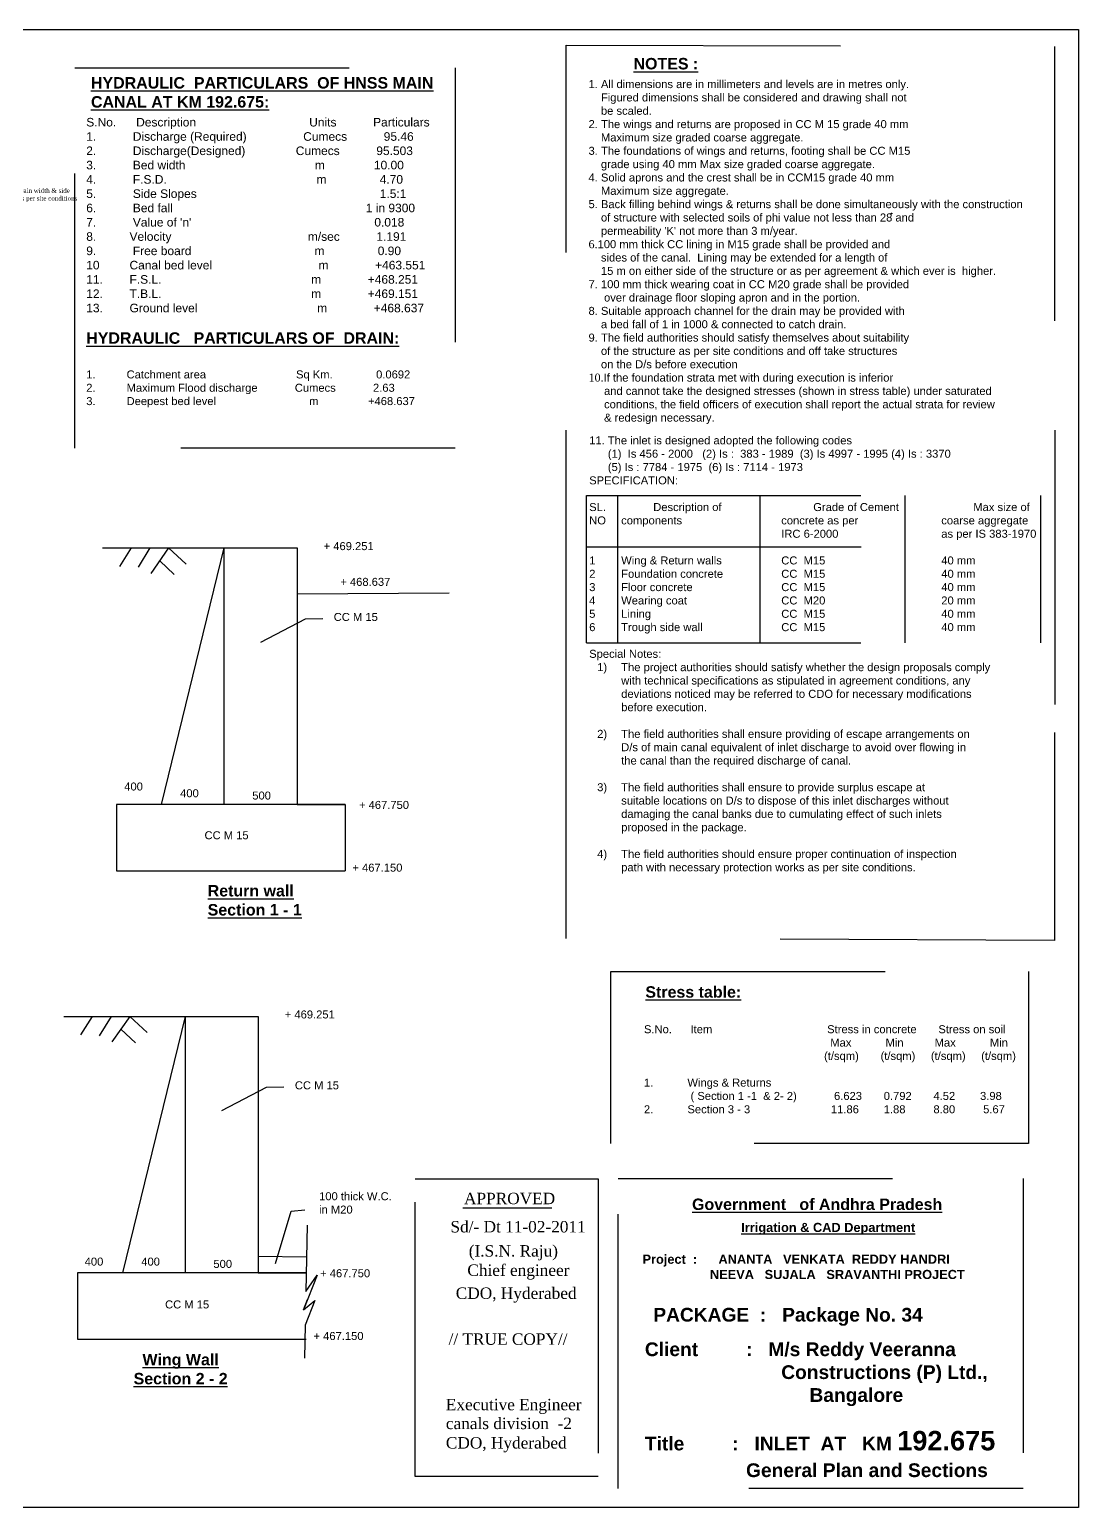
# Model space of a CAD drawing. Header units: inches. Extents: x 85 to 186, y -40 to 31.
# Drawn here: x 139.7 to 185.6, y -40.5 to 24.2 of the extents above; entities that cross this region are included whole.
import ezdxf

# ---------------------------------------------------------------- set-up
doc = ezdxf.new("R2010")
doc.units = ezdxf.units.IN
doc.header["$MEASUREMENT"] = 0
doc.linetypes.add('ACAD_ISO03W100', pattern=[30, 12, -18])
doc.styles.get("Standard").update_dxf_attribs({"font": 'times.ttf', "height": 0.2})

msp = doc.modelspace()

# ---------------------------------------------------------------- linework, layer by layer
at = {"linetype": 'ACAD_ISO03W100'}
for p, q in [((85.46382, 24.16798), (185.56296, 24.16798)), ((163.15011, -5.35318), (163.15011, 15.38251)), ((184.54316, -5.35318), (184.54316, 15.38251)), ((164.04606, 3.79168), (183.91501, 3.79168)), ((164.04606, -2.65948), (164.04606, 3.79168)), ((165.42101, -2.65948), (165.42101, 3.79168)), ((171.63578, -2.65948), (171.63578, 3.79168)), ((177.98804, -2.65948), (177.98804, 3.79168)), ((183.91501, -2.65948), (183.91501, 3.79168)), ((148.18585, 1.49522), (148.18585, -9.71769)), ((164.05239, 1.5424), (183.91501, 1.5424)), ((164.04606, -2.65948), (183.91501, -2.65948)), ((146.48589, -18.98693), (146.48589, -30.19984)), ((156.55302, -26.09473), (164.55418, -26.09473)), ((156.55302, -39.11399), (156.55302, -26.09473)), ((164.55418, -26.09473), (164.55418, -39.11399)), ((158.63727, -27.35579), (162.53391, -27.35579)), ((164.55418, -39.11399), (156.55302, -39.11399))]:
    msp.add_line(p, q, dxfattribs=at)
for p, q in [((142.88262, 1.49522), (151.38933, 1.49522)), ((144.1272, 1.49522), (143.61251, 0.68422)), ((144.95071, 1.49522), (144.43602, 0.64994)), ((145.76791, 1.49522), (144.98636, 0.37511)), ((148.18585, 1.49522), (145.44393, -9.71769)), ((145.76791, 1.49522), (146.52909, 0.78708)), ((151.38933, 1.49522), (151.38933, -9.71769)), ((145.37713, 0.93517), (146.0144, 0.34138)), ((151.38933, -0.50583), (158.0443, -0.45872)), ((143.48215, -9.71769), (143.48215, -12.61757)), ((153.49004, -9.71769), (143.48215, -9.71769)), ((151.38933, -9.71769), (153.49004, -9.71769)), ((153.49004, -9.71769), (153.49004, -12.61757)), ((143.48215, -12.61757), (153.49004, -12.61757)), ((141.18266, -18.98693), (149.68936, -18.98693)), ((142.42724, -18.98693), (141.91255, -19.79793)), ((143.25074, -18.98693), (142.73605, -19.83221)), ((144.06795, -18.98693), (143.28639, -20.10704)), ((146.48589, -18.98693), (143.74397, -30.19984)), ((144.06795, -18.98693), (144.82913, -19.69508)), ((149.68936, -18.98693), (149.68936, -30.19984)), ((143.67717, -19.54698), (144.31444, -20.14077)), ((149.68936, -29.4716), (151.79927, -29.50492)), ((151.79007, -30.19984), (141.78218, -30.19984)), ((141.78218, -30.19984), (141.78218, -33.09972)), ((149.68936, -30.19984), (151.79007, -30.19984)), ((141.78218, -33.09972), (151.79007, -33.09972))]:
    msp.add_line(p, q)
msp.add_lwpolyline([(85.46382, 24.16798), (185.56296, 24.16798), (185.56296, -40.46433), (85.46382, -40.46433)], close=True)
for points in [[(163.15536, 23.4903), (184.51932, 23.43101), (184.51932, -15.66318), (163.15536, -15.5828)], [(141.67173, 22.49555), (158.30303, 22.49555), (158.30303, 5.86665), (141.67173, 5.86665)], [(165.10944, -17.03311), (183.3826, -17.03311), (183.3826, -24.55112), (165.10944, -24.55112)], [(165.4307, -26.07976), (183.1409, -26.07976), (183.1409, -39.64167), (165.4307, -39.64167)]]:
    msp.add_lwpolyline(points, close=True, dxfattribs=at)
for points in [[(149.79499, -2.62118), (151.74814, -1.60366), (152.51433, -1.58865)], [(148.09503, -23.10334), (150.04817, -22.08582), (150.81436, -22.07081)], [(150.43742, -29.79062), (151.13509, -27.50016), (151.7331, -27.45037)], [(151.82116, -28.11868), (151.77532, -31.02144), (152.26991, -30.3124), (151.6678, -31.81643), (151.84879, -31.36432), (151.6678, -31.81643), (152.16129, -31.40846), (151.73444, -32.4857), (151.71536, -33.93465)]]:
    msp.add_lwpolyline(points)
msp.add_circle((177.38623, 16.12272), 0.01629, dxfattribs=at)

# ---------------------------------------------------------------- texts
for s, p in [('slopes as per site conditions', (138.36329, 16.68725)), ('Catch drain width & side ', (138.37595, 17.02683))]:
    msp.add_text(s, height=0.2, dxfattribs=at).set_placement(p)
for s, p in [('APPROVED', (158.68855, -27.20145)), ('Sd/- Dt 11-02-2011', (158.09517, -28.43784)), ('(I.S.N. Raju)', (158.8963, -29.49355)), ('Chief engineer ', (158.83338, -30.33812)), ('CDO, Hyderabed ', (158.32763, -31.34435)), ('// TRUE COPY//', (158.01274, -33.35264)), ('Executive Engineer ', (157.89398, -36.21471)), ('canals division  -2 ', (157.89398, -37.03867)), ('CDO, Hyderabed', (157.89398, -37.88881))]:
    msp.add_text(s, height=0.5).set_placement(p)
at = {"attachment_point": 1}
for s, insert, char_height, width in [('{\\fArial|b1|i0|c0|p34;\\LNOTES :}', (166.10229, 22.92602), 0.5, 10.5325174), ('{\\fArial|b1|i0|c0|p34;\\LHYDRAULIC  PARTICULARS  OF HNSS MAIN CANAL AT KM 192.675:}', (142.37054, 22.08881), 0.5, 16.7159686), ("{\\fArial|b0|i0|c0|p34;\\P1. All dimensions are in millimeters and levels are in metres only.  \\P    Figured dimensions shall be considered and drawing shall not \\P    be scaled.\\P2. The wings and returns are proposed in CC M 15 grade 40 mm \\P    Maximum size graded coarse aggregate.\\P3. The foundations of wings and returns, footing shall be CC M15 \\P    grade using 40 mm Max size graded coarse aggregate.\\P4. Solid aprons and the crest shall be in CCM15 grade 40 mm\\P    Maximum size aggregate.\\P5. Back filling behind wings & returns shall be done simultaneously with the construction \\P    of structure with selected soils of phi value not less than 28 and \\P    permeability 'K' not more than 3 m/year.\\P}6.{\\fArial|b0|i0|c0|p34;100 mm thick CC lining in M15 grade shall be provided and \\P    sides of the canal.  Lining may be extended for a length of \\P    15 m on either side of the structure or as per agreement & which ever is  higher.\\P7. 100 mm thick wearing coat in CC M20 grade shall be provided\\P     over drainage floor sloping apron and in the portion.\\P8. Suitable approach channel for the drain may be provided with \\P    a bed fall of 1 in 1000 & connected to catch drain. \\P9. The field authorities should satisfy themselves about suitability\\P    of the structure as per site conditions and off take structures\\P    on the D/s before execution\\P}10.{\\fArial|b0|i0|c0|p34;If the foundation strata met with during execution is inferior\\P     and cannot take the designed stresses (shown in stress table) under saturated \\P     conditions, the field officers of execution shall report the actual strata for review \\P     & redesign necessary.}", (164.13385, 22.54168), 0.35, 19.5700708), ("{\\fArial|b0|i0|c0|p34;\\H0.75x;S.No.      Description                                  Units           Particulars\\P1.           Discharge (Required)                 Cumecs           95.46\\P2.           Discharge(Designed)^I        Cumecs           95.503\\P3.           Bed width^I^I ^Im^I    10.00\\P4.           F.S.D.                                             m                4.70\\P5.           Side Slopes                                                       1.5:1\\P6.           Bed fall                                                          1 in 9300\\P7.           Value of 'n'                                                       0.018\\P8.          Velocity                                         m/sec           1.191\\P9.           Free board                                     m                0.90\\P10         Canal bed level                                m              +463.551\\P11.        F.S.L.                                             m              +468.251\\P12.        T.B.L.                                             m              +469.151\\P13.        Ground level                                    m              +468.637\\P\\P\\fArial|b1|i0|c0|p34;\\H1.333x;\\LHYDRAULIC   PARTICULARS OF  DRAIN:\\P\\P\\fArial|b0|i0|c0|p34;\\H0.6996x;\\l1.          Catchment area                             Sq Km.              0.0692\\P2.          Maximum Flood discharge            Cumecs            2.63\\P3.          Deepest bed level                              m                +468.637}", (142.16518, 20.30428), 0.5, 48.1492508), ('{\\fArial|b0|i0|c0|p34;\\P11. The inlet is designed adopted the following codes \\P      (1)  Is 456 - 2000   (2) Is :  383 - 1989  (3) Is 4997 - 1995 (4) Is : 3370\\P      (5) Is : 7784 - 1975  (6) Is : 7114 - 1973\\PSPECIFICATION:\\P\\PSL.     ^IDescription of ^I^I^IGrade of Cement ^I^I^IMax size of          \\PNO^Icomponents^I^I^I^Iconcrete as per ^I^I^Icoarse aggregate\\P^I^I^I^I^I^IIRC 6-2000^I^I^I^Ias per IS 383-1970\\P\\P1^IWing & Return walls ^I^ICC  M15^I^I^I^I40 mm\\P2^IFoundation concrete ^I^ICC  M15^I^I^I^I40 mm\\P3^IFloor concrete ^I^I^ICC  M15^I^I^I^I40 mm\\P4^IWearing coat^I^I^ICC  M20^I^I^I^I20 mm\\P5^ILining^I^I^I^I^ICC  M15^I^I^I^I40 mm\\P6^ITrough side wall^I^I^ICC  M15^I^I^I^I40 mm\\P\\PSpecial Notes:\\P\\pi-1.05,l1.4,t1.4;1)^IThe project authorities should satisfy whether the design proposals comply\\P\\pi0,l0,tz;^Iwith technical specifications as stipulated in agreement conditions, any\\P^Ideviations noticed may be referred to CDO for necessary modifications\\P ^Ibefore execution.\\P\\P\\pi-1.05,l1.4,t1.4;2)^IThe field authorities shall ensure providing of escape arrangements on \\P\\pi0,l0,tz;^ID/s of main canal equivalent of inlet discharge to avoid over flowing in \\P^Ithe canal than the required discharge of canal.\\P\\P\\pi-1.05,l1.4,t1.4;3)^IThe field authorities shall ensure to provide surplus escape at \\P\\pi0,l0,tz;^Isuitable locations on D/s to dispose of this inlet discharges without\\P^Idamaging the canal banks due to cumulating effect of such inlets\\P^Iproposed in the package.\\P\\P\\pi-1.05,l1.4,t1.4;4)^IThe field authorities should ensure proper continuation of inspection\\P\\pi0,l0,tz;^Ipath with necessary protection works as per site conditions.\\P\\P    }', (164.16356, 6.96077), 0.35, 20.3322006), ('{\\fArial|b0|i0|c0|p34;+ 469.251}', (152.54836, 1.75267), 0.35, 6.3245053), ('{\\fArial|b0|i0|c0|p34;+ 468.637}', (153.27758, 0.18912), 0.35, 6.3245053), ('{\\fArial|b0|i0|c0|p34;CC M 15}', (152.98944, -1.34655), 0.35, 6.3245053), ('{\\fArial|b0|i0|c0|p34;400}', (143.8275, -8.76037), 0.35, 5.4735805), ('{\\fArial|b0|i0|c0|p34;400}', (146.27191, -9.05561), 0.35, 5.4735805), ('{\\fArial|b0|i0|c0|p34;500}', (149.42692, -9.15624), 0.35, 5.4735805), ('{\\fArial|b0|i0|c0|p34;+ 467.750}', (154.09417, -9.56551), 0.35, 6.3016233), ('{\\fArial|b0|i0|c0|p34;CC M 15}', (147.33829, -10.89319), 0.35, 6.3245053), ('{\\fArial|b0|i0|c0|p34;+ 467.150}', (153.80529, -12.3088), 0.35, 6.3016233), ('{\\fArial|b0|i0|c0|p34;  \\fArial|b1|i0|c0|p34;\\LReturn wall\\P  Section 1 - 1}', (147.08824, -13.24327), 0.5, 5.8396267), ('{\\fArial|b1|i0|c0|p34;\\LStress table:}', (166.62059, -17.67148), 0.5, 16.8592001), ('{\\fArial|b0|i0|c0|p34;+ 469.251}', (150.8484, -18.72949), 0.35, 6.3245053), ('{\\fArial|b0|i0|c0|p34;S.No.      Item                                     Stress in concrete       Stress on soil   \\P                                                            Max           Min          Max           Min\\P                                                          (t/sqm)       (t/sqm)     (t/sqm)     (t/sqm)\\P\\P1.           Wings & Returns\\P               ( Section 1 -1  & 2- 2)            6.623       0.792       4.52        3.98\\P2.           Section 3 - 3                          11.86        1.88         8.80         5.67}', (166.55847, -19.37567), 0.35, 48.1492508), ('{\\fArial|b0|i0|c0|p34;CC M 15}', (151.28947, -21.8287), 0.35, 6.3245053), ('{\\fArial|b0|i0|c0|p34;100 thick W.C. \\Pin M20}', (152.34981, -26.67971), 0.35, 6.3245053), ('{\\fArial|b1|i0|c0|p34;\\LGovernment   of Andhra Pradesh}', (168.66203, -26.9564), 0.5, 21.5253333), ('{\\fArial|b1|i0|c0|p34;\\LIrrigation & CAD Department}', (170.8163, -28.01926), 0.4, 18.110462), ('{\\fArial|b0|i0|c0|p34;400}', (142.09621, -29.53776), 0.35, 5.4735805), ('{\\fArial|b0|i0|c0|p34;400}', (144.57195, -29.53776), 0.35, 5.4735805), ('{\\fArial|b0|i0|c0|p34;500}', (147.72696, -29.63839), 0.35, 5.4735805), ('{\\fArial|b1|i0|c0|p34;Project  :      ANANTA   VENKATA  REDDY HANDRI \\P                   NEEVA   SUJALA   SRAVANTHI PROJECT}', (166.49558, -29.40871), 0.4, 19.8266539), ('{\\fArial|b0|i0|c0|p34;+ 467.750}', (152.39421, -30.04766), 0.35, 6.3016233), ('{\\fArial|b0|i0|c0|p34;CC M 15}', (145.6129, -31.41081), 0.35, 6.3245053), ('{\\fArial|b1|i0|c0|p34;PACKAGE  :   Package No. 34}', (166.9686, -31.73568), 0.6, 22.6537446), ('{\\fArial|b0|i0|c0|p34;+ 467.150}', (152.10533, -32.79095), 0.35, 6.3016233), ('{\\fArial|b1|i0|c0|p34;Client         :   M/s Reddy Veeranna \\P^I^I     Constructions (P) Ltd., \\P^I^I^IBangalore}', (166.59961, -33.24728), 0.6, 22.6537446), ('{\\fArial|b0|i0|c0|p34;  \\fArial|b1|i0|c0|p34;\\LWing Wall \\PSection 2 - 2}', (144.2357, -33.74729), 0.5, 5.5787198), ('{\\fArial|b1|i0|c0|p34;Title         :   INLET  AT   KM \\H1.417x;192.675\\P\\H0.7059x;                   General Plan and Sections\\P^I^I     }', (166.59961, -37.11844), 0.6, 19.3563651)]:
    msp.add_mtext(s, dxfattribs=dict(at, insert=insert, char_height=char_height, width=width))

doc.saveas('drawing.dxf')
